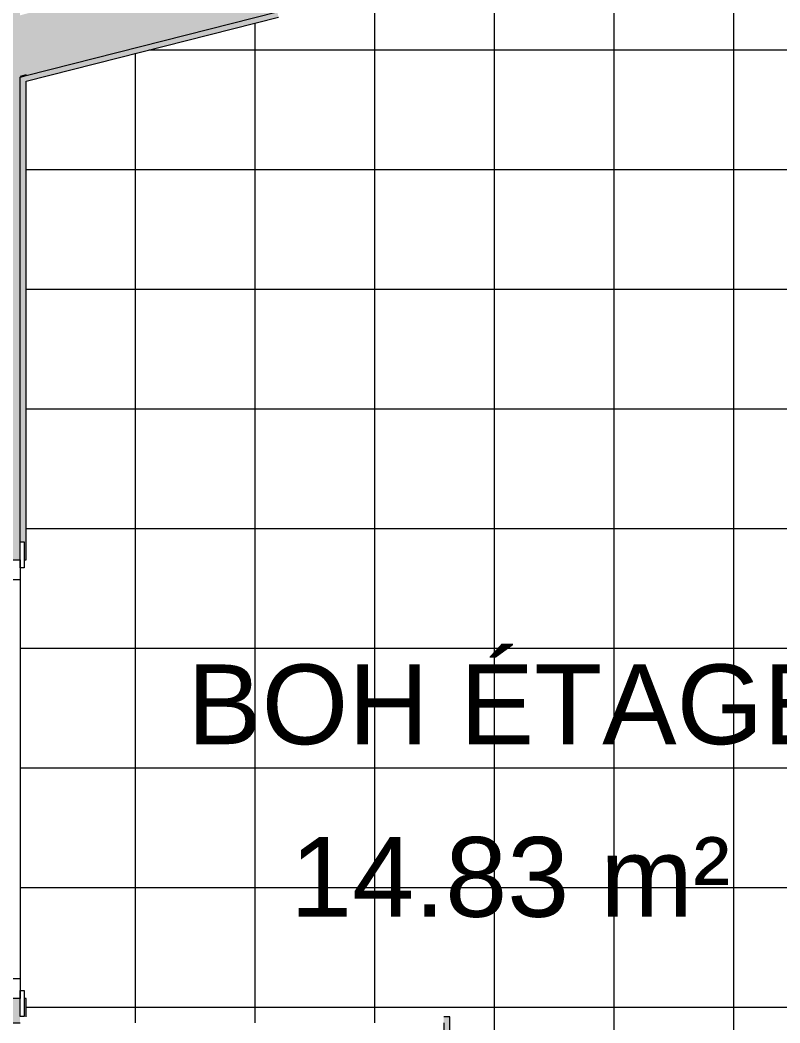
# Model space of a CAD drawing. Header units: metres. Extents: x -227.9 to -140, y 38 to 92.1.
# Drawn here: x -161.389 to -159.485, y 58.76 to 61.275 of the extents above; entities that cross this region are included whole.
import ezdxf

# ---------------------------------------------------------------- set-up
doc = ezdxf.new("R2010")
doc.units = ezdxf.units.M
for name, color, linetype, lineweight in [('A-AREA-IDEN', 7, 'Continuous', 9), ('A-DOOR', 7, 'Continuous', 5), ('A-FLOR-PATT', 7, 'Continuous', 5), ('A-WALL', 7, 'Continuous', 5), ('I-WALL', 7, 'Continuous', 5)]:
    doc.layers.add(name, color=color, linetype=linetype, lineweight=lineweight)
doc.styles.add('Arial_1', font='arial.ttf', dxfattribs={"height": 0.2})

msp = doc.modelspace()

# ---------------------------------------------------------------- hatches: boundary and pattern name
at = {"layer": 'I-WALL', "true_color": 0xaaaaaa}
h = msp.add_hatch(color=253, dxfattribs=at)
h.paths.add_polyline_path([(-161.3891, 61.1322), (-160.7012, 61.3069), (-160.7381, 61.4523), (-161.3891, 61.287), (-161.3891, 61.1338)])
h.paths.add_polyline_path([(-159.732, 61.553), (-159.6351, 61.5776), (-159.6356, 61.5796), (-159.5745, 61.5951), (-159.6109, 61.7385), (-159.7689, 61.6984), (-159.7323, 61.5543)])
h = msp.add_hatch(color=253, dxfattribs=at)
h.paths.add_polyline_path([(-161.3741, 61.1221), (-160.7415, 61.2824), (-160.7449, 61.2958), (-161.3741, 61.1361)])
h.paths.add_polyline_path([(-159.6848, 61.5501), (-159.2592, 61.658), (-159.2629, 61.6725), (-159.6884, 61.564), (-159.6859, 61.5543)])
h = msp.add_hatch(color=253, dxfattribs=at)
h.paths.add_polyline_path([(-161.5391, 58.7603), (-161.3891, 58.7603), (-161.3891, 58.8214), (-161.5391, 58.8214), (-161.5391, 58.7764)])
h.paths.add_polyline_path([(-161.4641, 59.9214), (-161.3891, 59.9214), (-161.3891, 61.3135), (-161.5391, 61.3135), (-161.5391, 59.9214), (-161.4953, 59.9214)])
h = msp.add_hatch(color=253, dxfattribs=at)
h.paths.add_polyline_path([(-161.3891, 58.7753), (-161.3741, 58.7764), (-161.3741, 58.8214), (-161.3791, 58.8214), (-161.3791, 58.7764), (-161.3891, 58.7764)])
h.paths.add_polyline_path([(-161.3791, 59.9214), (-161.3741, 59.9214), (-161.3741, 61.1376), (-161.3891, 61.1338), (-161.3886, 59.9664), (-161.3791, 59.9664)])
msp.add_hatch(color=253, dxfattribs=at).paths.add_polyline_path([(-160.3124, 58.6861), (-160.3124, 58.7753), (-160.3274, 58.7753), (-160.3274, 58.6861)])

# ---------------------------------------------------------------- linework, layer by layer
at = {"layer": 'A-DOOR', "color": 9, "true_color": 0xc0c0c0}
for p, q in [((-161.3891, 59.9664), (-161.3791, 59.9664)), ((-161.3891, 59.9014), (-161.3891, 59.9664)), ((-161.3791, 59.9664), (-161.3791, 59.9014)), ((-161.5391, 59.9214), (-161.3891, 59.9214)), ((-161.3891, 59.9214), (-161.3891, 59.8714)), ((-161.3791, 59.9014), (-161.3891, 59.9014)), ((-161.3891, 59.8714), (-161.4953, 59.8714)), ((-161.4953, 58.8714), (-161.3891, 58.8714)), ((-161.3891, 58.8714), (-161.3891, 58.8214)), ((-161.3891, 58.8214), (-161.5391, 58.8214)), ((-161.3891, 58.7764), (-161.3891, 58.8414)), ((-161.3891, 58.8414), (-161.3791, 58.8414)), ((-161.3791, 58.8414), (-161.3791, 58.7764)), ((-161.3791, 58.7764), (-161.3891, 58.7764))]:
    msp.add_line(p, q, dxfattribs=at)
at = {"layer": 'A-FLOR-PATT', "color": 9, "linetype": 'Continuous', "true_color": 0xc0c0c0}
for p, q in [((-159.6, 55.4646), (-159.6, 61.5716)), ((-159.9, 58.6861), (-159.9, 61.5103)), ((-160.2, 58.6861), (-160.2, 61.4341)), ((-160.5, 58.7603), (-160.5, 61.358)), ((-160.8, 58.7603), (-160.8, 61.2676)), ((-161.1, 58.7603), (-161.1, 61.1916)), ((-161.0668, 61.2), (-159.1585, 61.2)), ((-161.3741, 60.9), (-159.0824, 60.9)), ((-161.3741, 60.6), (-159.4151, 60.6)), ((-161.3741, 60.3), (-158.246, 60.3)), ((-161.3741, 60), (-158.3158, 60)), ((-161.3891, 59.7), (-158.0785, 59.7)), ((-161.3891, 59.4), (-158.0025, 59.4)), ((-161.3891, 59.1), (-157.942, 59.1)), ((-161.3741, 58.8), (-158.3926, 58.8))]:
    msp.add_line(p, q, dxfattribs=at)
at = {"layer": 'A-WALL'}
for p, q in [((-161.3741, 61.1361), (-160.7449, 61.2958)), ((-161.3891, 59.9664), (-161.3891, 61.1322))]:
    msp.add_line(p, q, dxfattribs=at)
at = {"layer": 'I-WALL', "lineweight": 13}
for p, q in [((-161.3741, 61.1221), (-160.7415, 61.2824)), ((-161.3741, 61.1376), (-161.3891, 61.1338)), ((-161.3891, 61.1322), (-161.3741, 61.1361)), ((-161.3741, 61.1361), (-161.3741, 61.1376)), ((-161.3741, 59.9214), (-161.3741, 61.1221)), ((-161.3791, 59.9214), (-161.3741, 59.9214)), ((-161.3741, 58.8214), (-161.3791, 58.8214)), ((-161.3741, 58.7753), (-161.3741, 58.8214)), ((-160.3124, 58.7753), (-160.3274, 58.7753)), ((-160.3124, 58.7011), (-160.3124, 58.7753)), ((-161.5541, 58.7603), (-161.3891, 58.7603)), ((-160.3274, 58.7603), (-160.3274, 58.6861))]:
    msp.add_line(p, q, dxfattribs=at)
at = {"layer": 'I-WALL'}
msp.add_line((-161.3891, 59.8714), (-161.3891, 58.8714), dxfattribs=at)

# ---------------------------------------------------------------- texts
at = {"layer": 'A-AREA-IDEN', "color": 164, "true_color": 0x0029a5, "style": 'Arial_1'}
for s, p in [('BOH ÉTAGE', (-160.9702, 59.4592)), ('14.83 m²', (-160.7121, 59.0264))]:
    msp.add_text(s, height=0.2, dxfattribs=at).set_placement(p)

doc.saveas('drawing.dxf')
